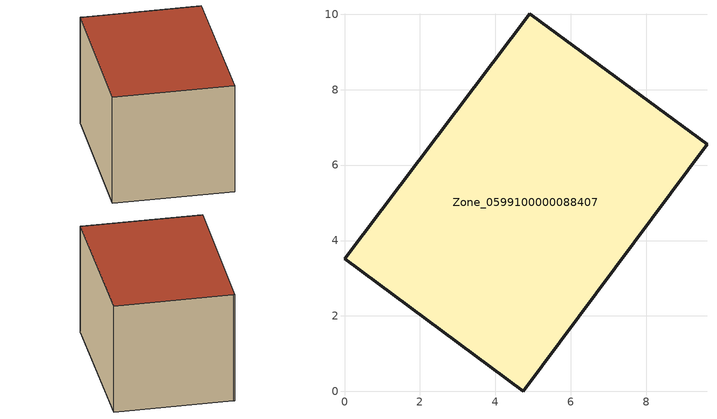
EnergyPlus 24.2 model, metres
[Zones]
Zone_0599100000088407
 floor ground (C_G): 0,3.52 4.91,10.02 4.97,9.97 9.61,6.55 4.74,0 z1.17
 wall outside (C_F): 4.74,0 9.61,6.55 4.97,9.97 4.91,10.02 0,3.52 4.74,0 z1.17:6.85
 roof outside (C_R): 4.91,10.02 0,3.52 4.74,0 9.61,6.55 4.97,9.97 z6.85
[BUILDING]
Pand.0599100000088407: North Axis=0; Terrain=City; Loads Convergence Tolerance Value=0.04; Temperature Convergence Tolerance Value=0.4; Solar Distribution=FullExterior; Maximum Number of Warmup Days=25; Minimum Number of Warmup Days=1
[Site:Location]
Rotterdam.The.Hague.AP_ZH_NLD Design_Conditions: Latitude=51.96; Longitude=4.45; Time Zone=1; Elevation=-4.5
[SITE:GROUNDTEMPERATURE:BUILDINGSURFACE]
18, 18, 18, 18, 18, 18, 18, 18, 18, 18, 18, 18
[MATERIAL] Thermal Absorptance=0.9; Solar Absorptance=0.7; Visible Absorptance=0.7
Name | Roughness | Thickness | Conductivity | Density | Specific Heat
G.TC.1965-1974 | MediumSmooth | 0.15 | 0.882353 | 540 | 1210
F.TC.1965-1974 | Rough | 0.3 | 0.697674 | 1920 | 840
R.TC.1965-1974 | MediumRough | 0.2 | 0.232558 | 1500 | 1000
[CONSTRUCTION]
C_G: G.TC.1965-1974
C_F: F.TC.1965-1974
C_R: R.TC.1965-1974
[ZONE]
Zone_0599100000088407: Type=1; Multiplier=1; Ceiling Height=Autocalculate; Volume=Autocalculate; Floor Area=autocalculate; Part of Total Floor Area=Yes
[ZONEINFILTRATION:DESIGNFLOWRATE]
Infil_Zone_0599100000088407: Zone or ZoneList or Space or SpaceList=Zone_0599100000088407; Schedule=AlwaysOn; Design Flow Rate Calculation Method=Flow/Area; Flow Rate per Floor Area=0.003; Constant Term Coefficient=1; Temperature Term Coefficient=0; Velocity Term Coefficient=0; Velocity Squared Term Coefficient=0
[HVACTEMPLATE:ZONE:IDEALLOADSAIRSYSTEM]
Zone_0599100000088407: Maximum Heating Supply Air Temperature=50; Minimum Cooling Supply Air Temperature=13; Maximum Heating Supply Air Humidity Ratio=0.0156; Minimum Cooling Supply Air Humidity Ratio=0.0077; Heating Limit=NoLimit; Cooling Limit=NoLimit; Dehumidification Control Type=ConstantSensibleHeatRatio; Cooling Sensible Heat Ratio=0.7; Dehumidification Setpoint=60; Humidification Control Type=None; Humidification Setpoint=30; Outdoor Air Method=None; Outdoor Air Flow Rate per Person=0.00944; Outdoor Air Flow Rate per Zone Floor Area=0; Outdoor Air Flow Rate per Zone=0; Demand Controlled Ventilation Type=None; Outdoor Air Economizer Type=NoEconomizer; Heat Recovery Type=None; Sensible Heat Recovery Effectiveness=0.7; Latent Heat Recovery Effectiveness=0.65
[ZONECONTROL:THERMOSTAT]
ThermostatControl_Zone_0599100000088407: Zone or ZoneList=Zone_0599100000088407; Control Type Schedule=DualSetpointControlType; Control 1=Thermostat_Zone_0599100000088407; Temperature Difference Between Cutout And Setpoint=0
[THERMOSTATSETPOINT:DUALSETPOINT]
Thermostat_Zone_0599100000088407: Heating Setpoint Temperature Schedule=HeatingSetpoint_Zone_0599100000088407; Cooling Setpoint Temperature Schedule=CoolingSetpoint_Zone_0599100000088407
[SCHEDULE:COMPACT]
HeatingSetpoint_Zone_0599100000088407: Through: 12/31, For: AllDays, Until: 24:00, 21
CoolingSetpoint_Zone_0599100000088407: Through: 12/31, For: AllDays, Until: 24:00, 24
DualSetpointControlType: Through: 12/31, For: AllDays, Until: 24:00, 4
AlwaysOn: Through: 12/31, For: AllDays, Until: 24:00, 1
